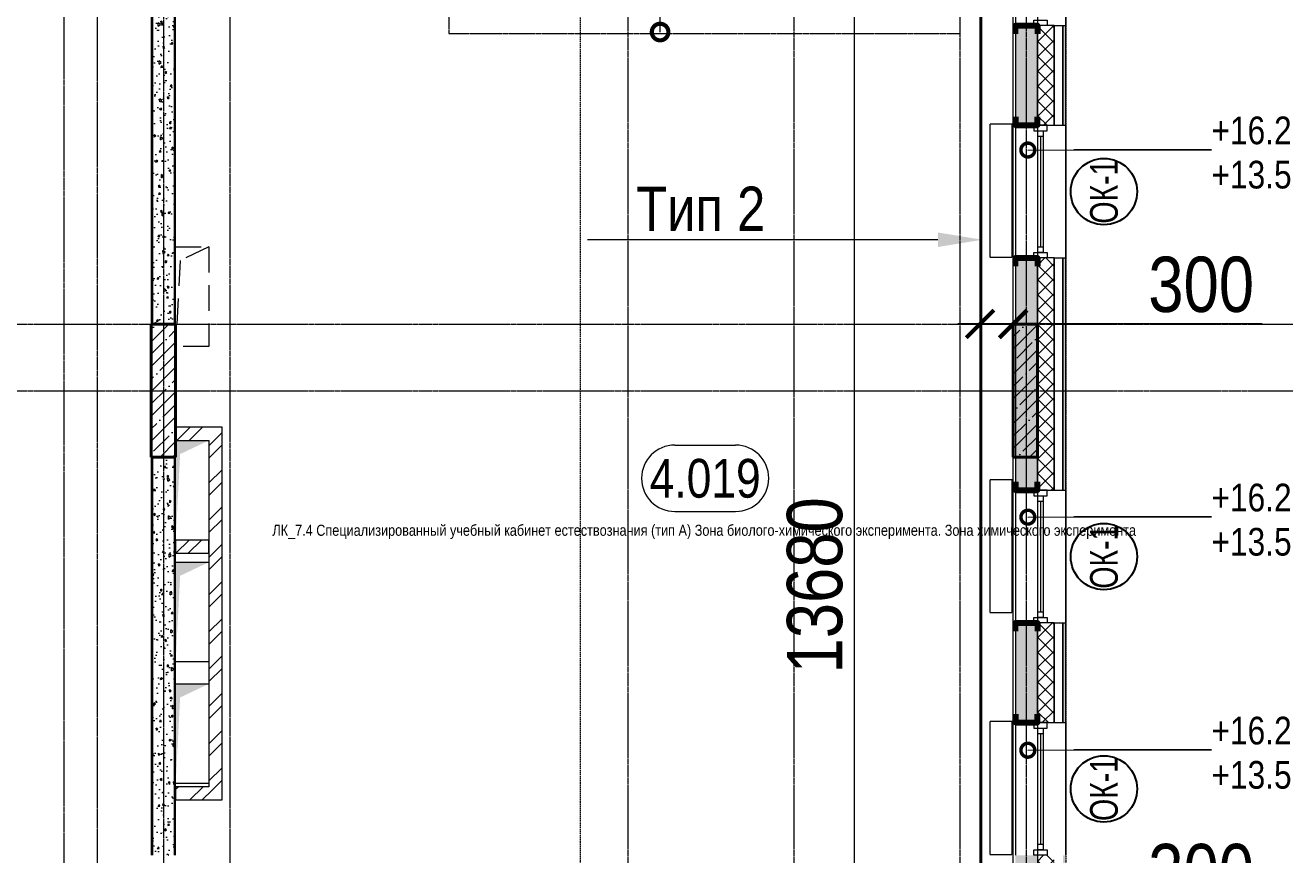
# Model space of a CAD drawing. Header units: millimetres. Extents: x -231292 to 573618, y -153144 to 564035.
# Drawn here: x 107079 to 118464, y 407006 to 414506 of the extents above; entities that cross this region are included whole.
import ezdxf
from ezdxf import colors
from ezdxf.entities.mleader import LeaderData, LeaderLine
from ezdxf.enums import TextEntityAlignment as Align
from ezdxf.math import Vec2, Vec3

# ---------------------------------------------------------------- set-up
doc = ezdxf.new("R2010")
doc.units = ezdxf.units.MM
for name, pattern in [('CENTER2', [28.575, 19.05, -3.175, 3.175, -3.175]), ('DASHED', [19.05, 12.7, -6.35]), ('HIDDEN', [9.525, 6.35, -3.175]), ('HIDDEN2', [4.7625, 3.175, -1.5875])]:
    doc.linetypes.add(name, pattern=pattern)
doc.layers.get('0').update_dxf_attribs({"color": 250})
doc.layers.get('Defpoints').update_dxf_attribs({"color": 250})
for name, color, linetype, lineweight in [('A-Wall_Материал_Газоблок_Контур', 250, 'Continuous', 0), ('АР_Area', 250, 'Continuous', 5), ('АР_Колонны', 250, 'Continuous', 35), ('АР_Окна', 250, 'Continuous', 5), ('АР_Окна марка', 250, 'Continuous', 9), ('АР_Отопительные приборы', 250, 'HIDDEN2', 0), ('АР_Размеры обшивки', 250, 'Continuous', 5), ('АР_Разрезы марка', 250, 'Continuous', 13), ('АР_Стены ЖБ', 250, 'Continuous', 35), ('АР_Стены кирпич', 250, 'Continuous', 20), ('АР_Стены ПЕНОблок', 250, 'Continuous', 20), ('АР_Тонкая', 250, 'Continuous', 5), ('АР_Утеплитель', 250, 'Continuous', 0), ('АР_Штриховка', 250, 'Continuous', 0), ('Зашивка радиаторов тип 2 (файерборд 2 слоя_керамогранит)', 250, 'Continuous', 0), ('КМ_Фахверки', 250, 'Continuous', 80), ('Марка окна', 250, 'Continuous', 0), ('ОВ_Классы', 250, 'Continuous', 0), ('ОВ_Шахты', 250, 'Continuous', 5), ('Размеры зашивки ГКЛ', 250, 'Continuous', 0), ('РД_Оси_100', 250, 'Continuous', 0), ('РД_полы_подиумы', 250, 'Continuous', 0)]:
    doc.layers.add(name, color=color, linetype=linetype, lineweight=lineweight)
doc.layers.add('АР_Делит', color=250, linetype='Continuous', lineweight=0, plot=False)
doc.styles.add('Arial_09', font='ARIALN.TTF', dxfattribs={"width": 0.9})
doc.styles.add('Isocpeur3', font='isocpeur.ttf')
doc.styles.add('style1', font='ARIALN.TTF')
doc.dimstyles.new('Dim200_ареал', dxfattribs={"dimscale": 100, "dimtxt": 5, "dimasz": 2.5, "dimexe": 2, "dimexo": 2, "dimgap": 1, "dimtad": 1, "dimzin": 12, "dimdsep": 46, "dimtxsty": 'style1', "dimblk": 'ARCHTICK', "dimcen": 3, "dimdle": 2, "dimclrd": 256, "dimclre": 256, "dimaunit": 1, "dimadec": 0, "dimazin": 3, "dimtfac": 1, "dimtmove": 1, "dimatfit": 3, "dimldrblk": 'OPEN30', "dimfxl": 5, "dimfxlon": 1, "dimtolj": 1, "dimtzin": 0, "dimlwd": 9, "dimlwe": 9, "dimarcsym": 0})
pattern_1 = [(45, (50428.77, 366201.75), (-112.2532, 112.2532), []), (45, (50541.02, 366201.75), (-112.2532, 112.2532), [198.4375, -39.6875, 0, -39.6875])]
pattern_2 = [(45, (50428.77, 366201.75), (-168.3798, 168.3798), []), (45, (50541.02, 366201.75), (-168.3798, 168.3798), [])]

# ---------------------------------------------------------------- blocks, each defined once
blk = doc.blocks.new('otv пунктир')
at = {"linetype": 'HIDDEN', "ltscale": 0.07}
blk.add_lwpolyline([(0, 0), (0, 1), (1, 1), (1, 0)], close=True, dxfattribs=at)
blk.add_lwpolyline([(0, 1), (0.135, 0.137), (1, 0)], dxfattribs=at)
blk = doc.blocks.new('otv')
at = {"linetype": 'Continuous'}
blk.add_lwpolyline([(0, -1), (0, 0), (1, 0), (1, -1)], close=True, dxfattribs=at)
blk.add_solid([(0, -1), (0, 0), (0.135, -0.137), (1, 0)], dxfattribs=at)
blk = doc.blocks.new('_DotSmall')
at = {"color": 0, "linetype": 'ByBlock', "const_width": 0.5}
blk.add_lwpolyline([(-0.0625, 0, 1), (0.0625, 0, 1)], format="xyb", close=True, dxfattribs=at)
blk = doc.blocks.new('Ф_пеноблок 200')
at = {"layer": 'КМ_Фахверки'}
blk.add_lwpolyline([(0, -75), (0, 0), (200, 0), (200, -75)], dxfattribs=at)
blk = doc.blocks.new('СОШ_2200_АР_ОСИ_М100_28.05.24')
at = {"layer": 'АР_Делит', "color": 5, "linetype": 'DASHED'}
blk.add_lwpolyline([(114955, 135155), (114955, -355), (93595.036, -355), (93595.036, 13855), (94145, 13855), (94145, 68320), (66055, 68320), (66055, 13857.73), (83455, 13857.73), (83455, -355), (45245, -355), (45245, 13145), (44695, 13145), (44695, 26755), (45245, 26755), (45245, 68320), (20455, 68320), (20455, 26755), (27955, 26755), (27955, 13145), (-355, 13145), (-355, 100855), (37145, 100855), (37145, 129155)], dxfattribs=at)
at = {"layer": 'РД_Оси_100', "linetype": 'CENTER2'}
for p, q in [((63600, -6155), (63600, 139938.679)), ((65100, -6155), (65100, 139938.679)), ((62100, -6155), (62100, 73302.739))]:
    blk.add_line(p, q, dxfattribs=at)
for points in [[(57300, 139938.679), (57300, -6155)], [(58500, 139938.679), (58500, -6155)], [(65700, -6155), (65700, 139938.679)], [(57000, 70839.76), (57000, -5755), (56700, -6155)], [(57900, 70753.904), (57900, -6155)], [(43327.994, 45600), (71363.995, 45600)], [(43327.994, 45000), (71363.995, 45000)]]:
    blk.add_lwpolyline(points, dxfattribs=at)
blk = doc.blocks.new('Bottom_R_1200')
at = {"layer": 'АР_Отопительные приборы'}
blk.add_lwpolyline([(-600, -100), (600, -100), (600, 100), (-600, 100)], close=True, dxfattribs=at)
blk = doc.blocks.new('_ArchTick')
at = {"color": 0, "linetype": 'ByBlock', "const_width": 0.15}
blk.add_lwpolyline([(-0.5, -0.5), (0.5, 0.5)], dxfattribs=at)
blk = doc.blocks.new('*D1026')
at = {"layer": 'Defpoints', "color": 0, "transparency": 16777216}
for p in [(114902, 416282), (114573, 402602), (114902, 402602)]:
    blk.add_point(p, dxfattribs=at)
at = {"layer": 'АР_Размеры обшивки', "lineweight": 9, "transparency": 16777216}
for p, q in [((114573, 416482), (114573, 402402)), ((114702, 416282), (114373, 416282)), ((114702, 402602), (114373, 402602))]:
    blk.add_line(p, q, dxfattribs=at)
at = {"layer": 'АР_Размеры обшивки', "lineweight": 9, "transparency": 16777216, "xscale": 250, "yscale": 250, "zscale": 250}
for p, rotation in [((114573, 416282), 90), ((114573, 402602), 270)]:
    blk.add_blockref('_ArchTick', p, dxfattribs=dict(at, rotation=rotation))
at = {"layer": 'АР_Размеры обшивки', "color": 0, "transparency": 16777216, "insert": (114217, 409442), "char_height": 500, "attachment_point": 5, "rotation": 90, "style": 'style1'}
blk.add_mtext('\\A1;13680', dxfattribs=at)
blk = doc.blocks.new('_Open30')
at = {"color": 0, "linetype": 'ByBlock', "lineweight": -2}
for p, q in [((-1, 0.268), (0, 0)), ((0, 0), (-1, -0.268)), ((0, 0), (-1, 0))]:
    blk.add_line(p, q, dxfattribs=at)
blk = doc.blocks.new('*D990')
at = {"layer": 'Defpoints', "color": 0, "transparency": 16777216}
for p in [(115709, 406496), (115709, 406251), (116009, 406251)]:
    blk.add_point(p, dxfattribs=at)
at = {"layer": 'АР_Размеры обшивки', "lineweight": 9, "transparency": 16777216}
for p, q in [((115709, 406451), (115709, 406696)), ((116009, 406451), (116009, 406696)), ((116209, 406496), (115509, 406496)), ((118260, 406496), (116009, 406496))]:
    blk.add_line(p, q, dxfattribs=at)
at = {"layer": 'АР_Размеры обшивки', "lineweight": 9, "transparency": 16777216, "xscale": 250, "yscale": 250, "zscale": 250, "rotation": 180}
blk.add_blockref('_ArchTick', (115709, 406496), dxfattribs=at)
at = {"layer": 'АР_Размеры обшивки', "lineweight": 9, "transparency": 16777216, "xscale": 250, "yscale": 250, "zscale": 250}
blk.add_blockref('_ArchTick', (116009, 406496), dxfattribs=at)
at = {"layer": 'АР_Размеры обшивки', "color": 0, "transparency": 16777216, "insert": (117708, 406851), "char_height": 500, "attachment_point": 5, "style": 'style1'}
blk.add_mtext('\\A1;300', dxfattribs=at)
blk = doc.blocks.new('*D991')
at = {"layer": 'Defpoints', "color": 0, "transparency": 16777216}
for p in [(115709, 411805), (115709, 411560), (116009, 411560)]:
    blk.add_point(p, dxfattribs=at)
at = {"layer": 'АР_Размеры обшивки', "lineweight": 9, "transparency": 16777216}
for p, q in [((115709, 411760), (115709, 412005)), ((116009, 411760), (116009, 412005)), ((116209, 411805), (115509, 411805)), ((118260, 411805), (116009, 411805))]:
    blk.add_line(p, q, dxfattribs=at)
at = {"layer": 'АР_Размеры обшивки', "lineweight": 9, "transparency": 16777216, "xscale": 250, "yscale": 250, "zscale": 250, "rotation": 180}
blk.add_blockref('_ArchTick', (115709, 411805), dxfattribs=at)
at = {"layer": 'АР_Размеры обшивки', "lineweight": 9, "transparency": 16777216, "xscale": 250, "yscale": 250, "zscale": 250}
blk.add_blockref('_ArchTick', (116009, 411805), dxfattribs=at)
at = {"layer": 'АР_Размеры обшивки', "color": 0, "transparency": 16777216, "insert": (117708, 412160), "char_height": 500, "attachment_point": 5, "style": 'style1'}
blk.add_mtext('\\A1;300', dxfattribs=at)
blk = doc.blocks.new('MOK-МаркаПом_овал_ареал')
for p, q in [((-2.75, 3), (2.75, 3)), ((-2.75, -3), (2.75, -3))]:
    blk.add_line(p, q)
for centre, radius, start, end in [((-2.75, 0), 3, 90, 270), ((2.75, 0), 3, 270, 90), ((-3.75, 0), 3.5, 0, 0.001)]:
    blk.add_arc(centre, radius, start, end)
at = {"color": 0, "style": 'style1'}
blk.add_attdef('АР-ПОМЕЩЕНИЕ:НОМЕР', text='', height=3.5, dxfattribs=at).set_placement((0, 0), align=Align.MIDDLE)
at = {"layer": 'Defpoints', "color": 2, "style": 'style1'}
blk.add_attdef('АР-ПОМЕЩЕНИЕ:НАИМЕНОВАНИЕ', text='', height=1, dxfattribs=at).set_placement((-0.09, -4.81), align=Align.MIDDLE)
blk = doc.blocks.new('МОК-Наименование')
at = {"layer": 'Defpoints'}
blk.add_circle((0, 0), 3, dxfattribs=at)
at = {"color": 0, "linetype": 'ByBlock', "lineweight": -2, "style": 'Isocpeur3', "width": 0.8, "flags": 4}
blk.add_attdef('АР-ОКНО:НАИМЕНОВАНИЕ', text='', height=2.5, dxfattribs=at).set_placement((0, 0), align=Align.MIDDLE)

msp = doc.modelspace()

# ---------------------------------------------------------------- hatches: boundary and pattern name
at = {"layer": 'АР_Штриховка', "linetype": 'Continuous', "lineweight": 0}
h = msp.add_hatch(dxfattribs=at)
h.set_pattern_fill('AR-CONC', color=256, angle=45, style=0)
h.set_pattern_definition([(95, (50428.77, 366201.75), (140.09465, 117.55338), [19.05, -209.55]), (40, (50428.77, 366201.75), (-160.01845, 110.17673), [15.24, -167.6406]), (145.45144, (50440.44, 366211.55), (-19.9238, 227.7301), [16.19, -178.09024]), (91.1842, (50392.85, 366237.67), (221.41024, 161.9534), [28.575, -314.325]), (141.63556, (50411.3, 366251.17), (-7.0866, 342.8268), [24.285, -267.1356]), (36.18415, (50392.85, 366237.67), (-7.0866, 342.8268), [22.86, -251.4597]), (66, (50419.79, 366246.65), (179.51998, 34.89515), [19.05, -209.55]), (11, (50419.79, 366246.65), (-86.53993, 173.9412), [15.24, -167.64]), (116.45145, (50434.75, 366249.56), (92.98005, 208.83634), [16.19, -178.08994]), (82.5, (50428.77, 366201.75), (-57.60547, 61.973414), [0, -165.608, 0, -170.18, 0, -168.275]), (52.5, (50428.77, 366201.75), (-23.58973, 118.087), [0, -97.028, 0, -161.798, 0, -64.135]), (12.5, (50388.716, 366161.7), (99.927863, 91.826196), [0, -63.5, 0, -198.12, 0, -262.89]), (2.5, (50370.76, 366143.74), (86.7639, 122.7224), [0, -82.55, 0, -131.572, 0, -186.69])])
h.paths.add_polyline_path([(108228.768, 411801.753), (108428.768, 411801.753), (108428.768, 415701.753), (108228.768, 415701.753)], flags=0)
at = {"layer": 'АР_Штриховка', "linetype": 'Continuous', "lineweight": 5}
h = msp.add_hatch(dxfattribs=at)
h.set_pattern_fill('ANSI35', color=256, scale=25, style=0)
h.set_pattern_definition(pattern_1)
h.paths.add_polyline_path([(108218.768, 410601.753), (108438.768, 410601.753), (108438.768, 411801.753), (108218.768, 411801.753)], flags=0)
h = msp.add_hatch(dxfattribs=at)
h.set_pattern_fill('ANSI35', color=256, scale=25, style=0)
h.set_pattern_definition(pattern_1)
h.paths.add_polyline_path([(116008.768, 410601.753), (116228.768, 410601.753), (116228.768, 411801.753), (116008.768, 411801.753)], flags=0)
at = {"layer": 'АР_Штриховка', "linetype": 'Continuous', "lineweight": 0}
h = msp.add_hatch(dxfattribs=at)
h.set_pattern_fill('ANSI32', color=256, scale=25, style=0)
h.set_pattern_definition(pattern_2)
h.paths.add_polyline_path([(108438.768, 410871.753), (108438.768, 410751.753), (108738.764, 410751.753), (108858.764, 410871.753)], flags=0)
h = msp.add_hatch(dxfattribs=at)
h.set_pattern_fill('ANSI32', color=256, scale=25, angle=-360, style=0)
h.set_pattern_definition([(45, (50428.77, 366201.75), (-168.3798, 168.3798), []), (45, (50541.02, 366201.75), (-168.3798, 168.3798), [])])
h.paths.add_polyline_path([(108858.764, 410871.753), (108738.764, 410751.753), (108738.768, 407621.753), (108858.768, 407501.753)], flags=0)
h = msp.add_hatch(dxfattribs=at)
h.set_pattern_fill('AR-CONC', color=256, angle=45, style=0)
h.set_pattern_definition([(95, (50428.77, 366201.75), (140.09465, 117.55338), [19.05, -209.55]), (40, (50428.77, 366201.75), (-160.01845, 110.17673), [15.24, -167.6406]), (145.45144, (50440.44, 366211.55), (-19.9238, 227.7301), [16.19, -178.09024]), (91.1842, (50392.85, 366237.67), (221.41024, 161.9534), [28.575, -314.325]), (141.63556, (50411.3, 366251.17), (-7.0866, 342.8268), [24.285, -267.1356]), (36.18415, (50392.85, 366237.67), (-7.0866, 342.8268), [22.86, -251.4597]), (66, (50419.79, 366246.65), (179.51998, 34.89515), [19.05, -209.55]), (11, (50419.79, 366246.65), (-86.53993, 173.9412), [15.24, -167.64]), (116.45145, (50434.75, 366249.56), (92.98005, 208.83634), [16.19, -178.08994]), (82.5, (50428.77, 366201.75), (-57.60547, 61.973414), [0, -165.608, 0, -170.18, 0, -168.275]), (52.5, (50428.77, 366201.75), (-23.58973, 118.087), [0, -97.028, 0, -161.798, 0, -64.135]), (12.5, (50388.716, 366161.7), (99.92786, 91.826196), [0, -63.5, 0, -198.12, 0, -262.89]), (2.5, (50370.76, 366143.74), (86.7639, 122.7224), [0, -82.55, 0, -131.572, 0, -186.69])])
h.paths.add_polyline_path([(108228.768, 407001.753), (108428.768, 407001.753), (108428.768, 410601.753), (108228.768, 410601.753)], flags=0)
h = msp.add_hatch(dxfattribs=at)
h.set_pattern_fill('ANSI32', color=256, scale=25, style=0)
h.set_pattern_definition(pattern_2)
h.paths.add_polyline_path([(108438.768, 409851.753), (108438.768, 409731.753), (108738.764, 409731.753), (108738.764, 409851.753)], flags=0)
h = msp.add_hatch(dxfattribs=at)
h.set_pattern_fill('ANSI32', color=256, scale=25, style=0)
h.set_pattern_definition([(45, (50428.77, 366201.75), (-168.3798, 168.3798), []), (45, (50541.02, 366201.75), (-168.3798, 168.3798), [])])
h.paths.add_polyline_path([(108858.768, 407501.753), (108738.768, 407621.753), (108438.768, 407621.753), (108438.768, 407501.753)], flags=0)

# ---------------------------------------------------------------- linework, layer by layer
at = {"layer": 'A-Wall_Материал_Газоблок_Контур', "linetype": 'Continuous', "lineweight": 0}
for p, q in [((116028.768, 415701.752), (116028.768, 414501.752)), ((116483.768, 414501.752), (116483.768, 415701.752))]:
    msp.add_line(p, q, dxfattribs=at)
at = {"layer": 'АР_Колонны', "linetype": 'HIDDEN2', "lineweight": 25}
for p, q in [((108218.768, 411801.753), (108438.768, 411801.753)), ((108218.768, 410601.753), (108218.768, 411801.753)), ((108438.768, 411801.753), (108438.768, 410601.753)), ((116008.768, 411801.753), (116228.768, 411801.753)), ((116008.768, 410601.753), (116008.768, 411801.753)), ((116228.768, 411801.753), (116228.768, 410601.753)), ((108438.768, 410601.753), (108218.768, 410601.753)), ((116228.768, 410601.753), (116008.768, 410601.753))]:
    msp.add_line(p, q, dxfattribs=at)
at = {"layer": 'АР_Колонны', "linetype": 'Continuous', "lineweight": 35}
for p, q in [((108438.768, 411801.753), (108218.768, 411801.753)), ((108218.768, 411801.753), (108218.768, 410601.753)), ((108438.768, 410601.753), (108438.768, 411801.753)), ((116228.768, 411801.753), (116008.768, 411801.753)), ((116008.768, 411801.753), (116008.768, 410601.753)), ((116228.768, 410601.753), (116228.768, 411801.753)), ((108218.768, 410601.753), (108438.768, 410601.753)), ((116008.768, 410601.753), (116228.768, 410601.753))]:
    msp.add_line(p, q, dxfattribs=at)
at = {"layer": 'АР_Окна', "linetype": 'Continuous', "lineweight": 5}
for p, q in [((116028.768, 415701.752), (116028.768, 414501.752)), ((116483.768, 415701.752), (116483.768, 414501.752)), ((116231.268, 412501.752), (116281.268, 412501.752)), ((116231.268, 409201.752), (116281.268, 409201.752)), ((116231.268, 407101.753), (116281.268, 407101.753))]:
    msp.add_line(p, q, dxfattribs=at)
for points in [[(116316.268, 414551.752), (116316.268, 414501.752), (116196.268, 414501.752), (116196.268, 414551.752)], [(116316.268, 412451.752), (116316.268, 412401.752), (116196.268, 412401.752), (116196.268, 412451.752)], [(116316.268, 409151.752), (116316.268, 409101.752), (116196.268, 409101.752), (116196.268, 409151.752)], [(116316.268, 407051.753), (116316.268, 407001.753), (116196.268, 407001.753), (116196.268, 407051.753)]]:
    msp.add_lwpolyline(points, close=True, dxfattribs=at)
at = {"layer": 'АР_Разрезы марка', "linetype": 'DASHED', "lineweight": 0}
msp.add_lwpolyline([(112099.088, 365567.169), (112099.088, 432660.251), (113493.88, 432660.251), (113493.88, 469802.739), (106086.235, 469802.739), (106086.235, 500019.555)], dxfattribs=at)
at = {"layer": 'АР_Стены ЖБ', "linetype": 'Continuous', "lineweight": 40}
for p, q in [((108438.768, 411801.753), (108218.768, 411801.753)), ((108218.768, 411801.753), (108218.768, 410601.753)), ((108438.768, 410601.753), (108438.768, 411801.753)), ((116228.768, 411801.753), (116008.768, 411801.753)), ((116008.768, 411801.753), (116008.768, 410601.753)), ((116228.768, 410601.753), (116228.768, 411801.753)), ((108218.768, 410601.753), (108438.768, 410601.753)), ((116008.768, 410601.753), (116228.768, 410601.753))]:
    msp.add_line(p, q, dxfattribs=at)
at = {"layer": 'АР_Стены кирпич', "linetype": 'Continuous', "lineweight": 20}
for p, q in [((108438.768, 410871.753), (108438.768, 410751.753)), ((108858.764, 410871.753), (108438.768, 410871.753)), ((108858.768, 407501.753), (108858.764, 410871.753)), ((108438.768, 410751.753), (108738.764, 410751.753)), ((108738.764, 410751.753), (108738.768, 407621.753)), ((108438.768, 409851.753), (108438.768, 409731.753)), ((108738.764, 409851.753), (108438.768, 409851.753)), ((108738.764, 409731.753), (108738.764, 409851.753)), ((108438.768, 409731.753), (108738.764, 409731.753)), ((108738.768, 407621.753), (108438.768, 407621.753)), ((108438.768, 407621.753), (108438.768, 407501.753)), ((108438.768, 407501.753), (108858.768, 407501.753))]:
    msp.add_line(p, q, dxfattribs=at)
at = {"layer": 'АР_Стены ПЕНОблок', "linetype": 'Continuous', "lineweight": 20}
for p, q in [((108228.768, 415701.753), (108228.768, 411801.753)), ((108428.768, 411801.753), (108428.768, 415701.753)), ((116228.768, 414501.752), (116028.768, 414501.752)), ((116228.768, 412401.752), (116028.768, 412401.752)), ((108228.768, 411801.753), (108428.768, 411801.753)), ((108428.768, 410601.753), (108228.768, 410601.753)), ((108228.768, 410601.753), (108228.768, 407001.753)), ((108428.768, 407001.753), (108428.768, 410601.753)), ((116228.768, 409101.752), (116028.768, 409101.752))]:
    msp.add_line(p, q, dxfattribs=at)
at = {"layer": 'АР_Тонкая', "linetype": 'Continuous', "lineweight": 0}
for p, q in [((108218.768, 415701.753), (108218.768, 411801.753)), ((108228.768, 411801.753), (108228.768, 415701.753)), ((108428.768, 415701.753), (108428.768, 411801.753)), ((108438.768, 411801.753), (108438.768, 415701.753)), ((108218.768, 411801.753), (108228.768, 411801.753)), ((108428.768, 411801.753), (108438.768, 411801.753)), ((108228.768, 410601.753), (108218.768, 410601.753)), ((108218.768, 410601.753), (108218.768, 407001.753)), ((108228.768, 407001.753), (108228.768, 410601.753)), ((108438.768, 410601.753), (108428.768, 410601.753)), ((108428.768, 410601.753), (108428.768, 407001.753)), ((108438.768, 407001.753), (108438.768, 410601.753))]:
    msp.add_line(p, q, dxfattribs=at)
at = {"layer": 'АР_Тонкая', "linetype": 'Continuous', "lineweight": 5}
for p, q in [((116378.768, 414501.752), (116483.768, 414501.752)), ((116378.768, 412401.752), (116483.768, 412401.752)), ((116378.768, 409101.752), (116483.768, 409101.752))]:
    msp.add_line(p, q, dxfattribs=at)
at = {"layer": 'АР_Утеплитель', "linetype": 'Continuous', "lineweight": 0}
for p, q in [((116378.768, 414501.752), (116228.768, 414501.752)), ((116378.768, 412401.752), (116228.768, 412401.752)), ((116378.768, 409101.752), (116228.768, 409101.752))]:
    msp.add_line(p, q, dxfattribs=at)
at = {"layer": 'Зашивка радиаторов тип 2 (файерборд 2 слоя_керамогранит)', "linetype": 'Continuous', "lineweight": 0}
for p, q in [((115708.768, 416281.753), (115708.767, 402601.753)), ((115721.268, 416281.753), (115721.267, 402601.753)), ((115721.267, 402601.753), (115721.268, 416281.753))]:
    msp.add_line(p, q, dxfattribs=at)
at = {"layer": 'РД_полы_подиумы', "linetype": 'DASHED', "ltscale": 0.5, "elevation": -200000}
msp.add_lwpolyline([(110908.768, 414431.753), (115528.768, 414431.753), (115528.768, 416281.753), (110908.768, 416281.753)], close=True, dxfattribs=at)

# ---------------------------------------------------------------- block references
at = {"layer": 'АР_Отопительные приборы', "rotation": 90}
for p in [(115898.768, 413010.372), (115898.768, 409796.871), (115898.768, 407610.372)]:
    msp.add_blockref('Bottom_R_1200', p, dxfattribs=at)
at = {"layer": 'КМ_Фахверки'}
for p in [(116028.768, 414501.752), (116028.768, 412401.752), (116028.768, 412401.752), (116028.768, 409101.752), (116028.768, 409101.752)]:
    msp.add_blockref('Ф_пеноблок 200', p, dxfattribs=at)
at = {"layer": 'ОВ_Классы', "xscale": 900, "yscale": 300, "rotation": 270}
msp.add_blockref('otv пунктир', (108438.768, 412501.753), dxfattribs=at)
at = {"layer": 'ОВ_Шахты', "xscale": 300, "yscale": 900, "zscale": 300}
for p in [(108438.764, 410751.753), (108438.768, 409651.753), (108438.768, 408551.753)]:
    msp.add_blockref('otv', p, dxfattribs=at)

# ---------------------------------------------------------------- dimensions: what is measured, and where the dimension line sits
at = {"layer": 'АР_Размеры обшивки'}
dim = msp.add_linear_dim(base=(114572.766, 402601.752), p1=(114901.768, 416281.752), p2=(114901.766, 402601.752), angle=90, dimstyle='Dim200_ареал', override={"dimdec": 0}, dxfattribs=at)
dim.commit()
dim.dimension.update_dxf_attribs({"geometry": '*D1026', "text_midpoint": (114217.48, 409441.752)})
for base, p1, p2, picture, middle in [((115708.766, 411805.179), (116008.766, 411560.179), (115708.766, 411560.179), '*D991', (117707.768, 412113.179)), ((115708.766, 406495.752), (116008.766, 406250.752), (115708.766, 406250.752), '*D990', (117707.768, 406803.752))]:
    dim = msp.add_linear_dim(base=base, p1=p1, p2=p2, dimstyle='Dim200_ареал', override={"dimdec": 0}, dxfattribs=at)
    dim.commit()
    dim.dimension.update_dxf_attribs({"geometry": picture, "text_midpoint": middle, "dimtype": 160})

# ---------------------------------------------------------------- leaders
at = {"layer": 'Марка окна', "lineweight": 0, "ltscale": 20}
ml = msp.add_multileader_mtext('Standard', dxfattribs=at)
ml.set_content('+16.200\\P+13.500', color=256, style='style1')
ml.set_leader_properties(color=256, linetype='ByLayer', lineweight=-1)
ml.set_arrow_properties(name='DOTSMALL')
ml.build(insert=Vec2(0, 0))
ml.multileader.update_dxf_attribs({"text_left_attachment_type": 6, "text_right_attachment_type": 6, "dogleg_length": 200, "arrow_head_size": 250})
ctx = ml.context
ctx.base_point, ctx.char_height, ctx.arrow_head_size, ctx.landing_gap_size, ctx.plane_origin = Vec3(117801.023, 413380.152), 250, 250, 0, Vec3(118195.999, 412695.625)
ctx.left_attachment, ctx.right_attachment = 6, 6
notes = []
notes.append((ctx, [(1, (1, 1, 0), (116739.418, 413380.152), (1, 0), 1061.605, [(0, [(116141.303, 413377.482)], 0, [])])]))
ctx.mtext.insert, ctx.mtext.line_spacing_factor, ctx.mtext.flow_direction = Vec3(117801.023, 413680.152), 0.96, 5
ctx.mtext.has_bg_fill, ctx.mtext.bg_color, ctx.mtext.bg_scale_factor, ctx.mtext.bg_transparency, ctx.mtext.use_window_bg_color = 1, -1027028792, 1.5, 0, 1
ml = msp.add_multileader_mtext('Standard', dxfattribs=at)
ml.set_content('+16.200\\P+13.500', color=256, style='style1')
ml.set_leader_properties(color=256, linetype='ByLayer', lineweight=-1)
ml.set_arrow_properties(name='DOTSMALL')
ml.build(insert=Vec2(0, 0))
ml.multileader.update_dxf_attribs({"text_left_attachment_type": 6, "text_right_attachment_type": 6, "dogleg_length": 200, "arrow_head_size": 250})
ctx = ml.context
ctx.base_point, ctx.char_height, ctx.arrow_head_size, ctx.landing_gap_size, ctx.plane_origin = Vec3(117801.023, 410061.165), 250, 250, 0, Vec3(118195.999, 409376.638)
ctx.left_attachment, ctx.right_attachment = 6, 6
notes.append((ctx, [(1, (1, 1, 0), (116739.418, 410061.165), (1, 0), 1061.605, [(0, [(116141.303, 410058.495)], 0, [])])]))
ctx.mtext.insert, ctx.mtext.line_spacing_factor, ctx.mtext.flow_direction = Vec3(117801.023, 410361.165), 0.96, 5
ctx.mtext.has_bg_fill, ctx.mtext.bg_color, ctx.mtext.bg_scale_factor, ctx.mtext.bg_transparency, ctx.mtext.use_window_bg_color = 1, -1027028792, 1.5, 0, 1
ml = msp.add_multileader_mtext('Standard', dxfattribs=at)
ml.set_content('+16.200\\P+13.500', color=256, style='style1')
ml.set_leader_properties(color=256, linetype='ByLayer', lineweight=-1)
ml.set_arrow_properties(name='DOTSMALL')
ml.build(insert=Vec2(0, 0))
ml.multileader.update_dxf_attribs({"text_left_attachment_type": 6, "text_right_attachment_type": 6, "dogleg_length": 200, "arrow_head_size": 250})
ctx = ml.context
ctx.base_point, ctx.char_height, ctx.arrow_head_size, ctx.landing_gap_size, ctx.plane_origin = Vec3(117801.023, 407954.17), 250, 250, 0, Vec3(118195.999, 407269.643)
ctx.left_attachment, ctx.right_attachment = 6, 6
notes.append((ctx, [(1, (1, 1, 0), (116739.418, 407954.17), (1, 0), 1061.605, [(0, [(116141.303, 407951.499)], 0, [])])]))
ctx.mtext.insert, ctx.mtext.line_spacing_factor, ctx.mtext.flow_direction = Vec3(117801.023, 408254.17), 0.96, 5
ctx.mtext.has_bg_fill, ctx.mtext.bg_color, ctx.mtext.bg_scale_factor, ctx.mtext.bg_transparency, ctx.mtext.use_window_bg_color = 1, -1027028792, 1.5, 0, 1
at = {"layer": 'Размеры зашивки ГКЛ'}
ml = msp.add_multileader_mtext('Standard', dxfattribs=at)
ml.set_content('\\pxsm1;Тип 2 ', color=(0, 0, 138), style='style1')
ml.set_leader_properties(color=256, linetype='ByLayer', lineweight=9)
ml.build(insert=Vec2(0, 0))
ml.multileader.update_dxf_attribs({"has_dogleg": 0, "text_left_attachment_type": 6, "text_right_attachment_type": 6, "text_bottom_attachment_type": 10, "dogleg_length": 25, "arrow_head_size": 400})
ctx = ml.context
ctx.base_point, ctx.char_height, ctx.arrow_head_size, ctx.landing_gap_size, ctx.plane_origin = Vec3(112551.47, 412566.373), 400, 400, 50, Vec3(106299.184, 419536.938)
ctx.left_attachment, ctx.right_attachment, ctx.top_attachment = 6, 6, 10
notes.append((ctx, [(1, (1, 1, 0), (113807.439, 412566.373), (-1, 0), 25, [(1, [(115728.059, 412566.373)], 0, [])])]))
ctx.mtext.insert, ctx.mtext.width, ctx.mtext.defined_height, ctx.mtext.line_spacing_factor, ctx.mtext.flow_direction = Vec3(112601.47, 413046.373), 1668.44707, 600, 0.3, 5
at = {"layer": 'РД_полы_подиумы'}
ml = msp.add_multileader_mtext('Standard', dxfattribs=at)
ml.set_content('\\pxsm1;Подиум, h=150_\\Pсм.раздел АИ', color=256, style='style1')
ml.set_leader_properties(color=256, linetype='ByLayer', lineweight=9)
ml.set_arrow_properties(name='DOTSMALL')
ml.build(insert=Vec2(0, 0))
ml.multileader.update_dxf_attribs({"text_left_attachment_type": 6, "text_right_attachment_type": 6, "text_bottom_attachment_type": 10, "dogleg_length": 25, "arrow_head_size": 300})
ctx = ml.context
ctx.base_point, ctx.char_height, ctx.arrow_head_size, ctx.landing_gap_size, ctx.plane_origin = Vec3(112976.602, 415063.843), 180, 300, 50, Vec3(104364.738, 418092.614)
ctx.left_attachment, ctx.right_attachment, ctx.top_attachment = 6, 6, 10
notes.append((ctx, [(0, (1, 1, 0), (112818.591, 415063.843), (1, 0), 158.01, [(1, [(112817.555, 414443.958)], 0, [])])]))
ctx.mtext.insert, ctx.mtext.width, ctx.mtext.defined_height, ctx.mtext.line_spacing_factor, ctx.mtext.flow_direction = Vec3(113026.602, 415293.816), 2644.91111, 2067.07, 0.3, 5
for ctx, leaders in notes:
    for number, flags, end, landing, length, lines in leaders:
        leader = LeaderData()
        leader.index, (leader.has_last_leader_line, leader.has_dogleg_vector, leader.attachment_direction) = number, flags
        leader.last_leader_point, leader.dogleg_vector, leader.dogleg_length = Vec3(end), Vec3(landing), length
        for number, points, colour, breaks in lines:
            line = LeaderLine()
            line.index, line.vertices, line.color, line.breaks = number, Vec3.list(points), colors.encode_raw_color(colour), breaks
            leader.lines.append(line)
        ctx.leaders.append(leader)

# ---------------------------------------------------------------- next in the draw order: hatches: boundary and pattern name
at = {"layer": 'АР_Штриховка', "linetype": 'Continuous', "lineweight": 0}
h = msp.add_hatch(dxfattribs=at)
h.set_pattern_fill('AR-CONC', color=256, angle=-360, style=0)
h.set_pattern_definition([(50, (50428.77, 366201.75), (182.18467, -15.93909), [19.05, -209.55]), (355, (50428.77, 366201.75), (-35.24342, 191.05685), [15.24, -167.6406]), (100.45144, (50443.95, 366200.42), (146.94125, 175.11775), [16.19, -178.09024]), (46.1842, (50428.77, 366252.55), (271.07904, -42.04233), [28.575, -314.325]), (96.63556, (50451.36, 366249.05), (237.4041, 247.4261), [24.285, -267.1356]), (351.18415, (50428.77, 366252.55), (237.4041, 247.4261), [22.86, -251.4597]), (21, (50454.17, 366239.85), (151.6144, -102.2652), [19.05, -209.55]), (326, (50454.17, 366239.85), (61.80203, 184.18797), [15.24, -167.64]), (71.45144, (50466.8, 366231.33), (213.41642, 81.92277), [16.19, -178.08994]), (37.5, (50428.77, 366201.75), (3.088603, 84.55504), [0, -165.608, 0, -170.18, 0, -168.275]), (7.5, (50428.77, 366201.75), (66.81966, 100.180575), [0, -97.028, 0, -161.798, 0, -64.135]), (327.5, (50372.126, 366201.75), (135.590595, -5.728744), [0, -63.5, 0, -198.12, 0, -262.89]), (317.5, (50346.73, 366201.75), (148.12918, 25.42649), [0, -82.55, 0, -131.572, 0, -186.69])])
h.paths.add_polyline_path([(116228.768, 434776.752), (116028.768, 434776.752), (116028.768, 433701.752), (116228.768, 433701.752)], flags=0)
h.paths.add_polyline_path([(116228.768, 432201.752), (116028.768, 432201.752), (116028.768, 431301.752), (116228.768, 431301.752)], flags=0)
h.paths.add_polyline_path([(116228.768, 428001.752), (116028.768, 428001.752), (116028.768, 427101.752), (116228.768, 427101.752)], flags=0)
h.paths.add_polyline_path([(116228.768, 425901.752), (116028.768, 425901.752), (116028.768, 425001.752), (116228.768, 425001.752)], flags=0)
h.paths.add_polyline_path([(116228.768, 421701.752), (116028.768, 421701.752), (116028.768, 419901.752), (116228.768, 419901.752)], flags=0)
h.paths.add_polyline_path([(116228.768, 416601.752), (116028.768, 416601.752), (116028.768, 415701.752), (116228.768, 415701.752)], flags=0)
h.paths.add_polyline_path([(116228.768, 414501.752), (116028.768, 414501.752), (116028.768, 413601.752), (116228.768, 413601.752)], flags=0)
h.paths.add_polyline_path([(116228.768, 412401.752), (116028.768, 412401.752), (116028.768, 410301.752), (116228.768, 410301.752)], flags=0)
h.paths.add_polyline_path([(116228.768, 409101.752), (116028.768, 409101.752), (116028.768, 408201.753), (116228.768, 408201.753)], flags=0)
h.paths.add_polyline_path([(116228.768, 407001.753), (116028.768, 407001.753), (116028.768, 406101.753), (116228.768, 406101.753)], flags=0)
h.paths.add_polyline_path([(116228.768, 402801.753), (116028.768, 402801.753), (116028.768, 401001.753), (116228.768, 401001.753)], flags=0)
h.paths.add_polyline_path([(116228.768, 399801.753), (116028.768, 399801.753), (116028.768, 398901.753), (116228.768, 398901.753)], flags=0)
h.paths.add_polyline_path([(116228.768, 397701.753), (116028.768, 397701.753), (116028.768, 396801.753), (116228.768, 396801.753)], flags=0)
h.paths.add_polyline_path([(116228.768, 393501.753), (116028.768, 393501.753), (116028.768, 391801.753), (116228.768, 391801.753)], flags=0)
h.paths.add_polyline_path([(116228.768, 389101.753), (116028.768, 389101.753), (116028.768, 387601.753), (116228.768, 387601.753)], flags=0)
h.paths.add_polyline_path([(116228.768, 386401.753), (116028.768, 386401.753), (116028.768, 385501.753), (116228.768, 385501.753)], flags=0)
h = msp.add_hatch(dxfattribs=at)
h.set_pattern_fill('ANSI37', color=256, scale=30, angle=-360, style=0)
h.set_pattern_definition([(45, (50428.77, 366201.75), (-67.35192, 67.35192), []), (135, (50428.77, 366201.75), (-67.35192, -67.35192), [])])
h.paths.add_polyline_path([(116378.768, 434626.752), (116228.768, 434776.752), (116228.768, 433701.752), (116378.768, 433701.752)], flags=0)
h.paths.add_polyline_path([(116378.768, 432201.752), (116228.768, 432201.752), (116228.768, 431301.752), (116378.768, 431301.752)], flags=0)
h.paths.add_polyline_path([(116378.768, 428001.752), (116228.768, 428001.752), (116228.768, 427101.752), (116378.768, 427101.752)], flags=0)
h.paths.add_polyline_path([(116378.768, 425901.752), (116228.768, 425901.752), (116228.768, 425001.752), (116378.768, 425001.752)], flags=0)
h.paths.add_polyline_path([(116378.768, 421701.752), (116228.768, 421701.752), (116228.768, 419901.752), (116378.768, 419901.752)], flags=0)
h.paths.add_polyline_path([(116378.768, 416601.752), (116228.768, 416601.752), (116228.768, 415701.752), (116378.768, 415701.752)], flags=0)
h.paths.add_polyline_path([(116378.768, 414501.752), (116228.768, 414501.752), (116228.768, 413601.752), (116378.768, 413601.752)], flags=0)
h.paths.add_polyline_path([(116378.768, 412401.752), (116228.768, 412401.752), (116228.768, 410301.752), (116378.768, 410301.752)], flags=0)
h.paths.add_polyline_path([(116378.768, 409101.752), (116228.768, 409101.752), (116228.768, 408201.753), (116378.768, 408201.753)], flags=0)
h.paths.add_polyline_path([(116378.768, 407001.753), (116228.768, 407001.753), (116228.768, 406101.753), (116378.768, 406101.753)], flags=0)
h.paths.add_polyline_path([(116378.768, 402801.753), (116228.768, 402801.753), (116228.768, 401001.753), (116378.768, 401001.753)], flags=0)
h.paths.add_polyline_path([(116378.768, 399801.753), (116228.768, 399801.753), (116228.768, 398901.753), (116378.768, 398901.753)], flags=0)
h.paths.add_polyline_path([(116378.768, 397701.753), (116228.768, 397701.753), (116228.768, 396801.753), (116378.768, 396801.753)], flags=0)
h.paths.add_polyline_path([(116378.768, 393501.753), (116228.768, 393501.753), (116228.768, 391801.753), (116378.768, 391801.753)], flags=0)
h.paths.add_polyline_path([(116378.768, 389101.753), (116228.768, 389101.753), (116228.768, 387601.753), (116378.768, 387601.753)], flags=0)
h.paths.add_polyline_path([(116378.768, 386401.753), (116228.768, 386401.753), (116228.768, 385501.753), (116378.768, 385501.753)], flags=0)
h = msp.add_hatch(dxfattribs=at)
h.set_pattern_fill('_U', color=256, angle=-360, style=0, pattern_type=0)
h.set_pattern_definition([(360, (50428.7677, 366201.7525), (-2e-16, 1), [])])
h.paths.add_polyline_path([(116483.768, 434521.752), (116458.768, 434546.752), (116458.768, 433701.752), (116483.768, 433701.752)], flags=0)
h.paths.add_polyline_path([(116483.768, 432201.752), (116458.768, 432201.752), (116458.768, 431301.752), (116483.768, 431301.752)], flags=0)
h.paths.add_polyline_path([(116483.768, 428001.752), (116458.768, 428001.752), (116458.768, 427101.752), (116483.768, 427101.752)], flags=0)
h.paths.add_polyline_path([(116483.768, 425901.752), (116458.768, 425901.752), (116458.768, 425001.752), (116483.768, 425001.752)], flags=0)
h.paths.add_polyline_path([(116483.768, 421701.752), (116458.768, 421701.752), (116458.768, 419901.752), (116483.768, 419901.752)], flags=0)
h.paths.add_polyline_path([(116483.768, 416601.752), (116458.768, 416601.752), (116458.768, 415701.752), (116483.768, 415701.752)], flags=0)
h.paths.add_polyline_path([(116483.768, 414501.752), (116458.768, 414501.752), (116458.768, 413601.752), (116483.768, 413601.752)], flags=0)
h.paths.add_polyline_path([(116483.768, 412401.752), (116458.768, 412401.752), (116458.768, 410301.752), (116483.768, 410301.752)], flags=0)
h.paths.add_polyline_path([(116483.768, 409101.752), (116458.768, 409101.752), (116458.768, 408201.753), (116483.768, 408201.753)], flags=0)
h.paths.add_polyline_path([(116483.768, 407001.753), (116458.768, 407001.753), (116458.768, 406101.753), (116483.768, 406101.753)], flags=0)
h.paths.add_polyline_path([(116483.768, 402801.753), (116458.768, 402801.753), (116458.768, 401001.753), (116483.768, 401001.753)], flags=0)
h.paths.add_polyline_path([(116483.768, 399801.753), (116458.768, 399801.753), (116458.768, 398901.753), (116483.768, 398901.753)], flags=0)
h.paths.add_polyline_path([(116483.768, 397701.753), (116458.768, 397701.753), (116458.768, 396801.753), (116483.768, 396801.753)], flags=0)
h.paths.add_polyline_path([(116483.768, 393501.753), (116458.768, 393501.753), (116458.768, 391801.753), (116483.768, 391801.753)], flags=0)
h.paths.add_polyline_path([(116483.768, 389101.753), (116458.768, 389101.753), (116458.768, 387601.753), (116483.768, 387601.753)], flags=0)
h.paths.add_polyline_path([(116483.768, 386401.753), (116458.768, 386401.753), (116458.768, 385501.753), (116483.768, 385501.753)], flags=0)

# ---------------------------------------------------------------- next in the draw order: linework, layer by layer
at = {"layer": 'A-Wall_Материал_Газоблок_Контур', "linetype": 'Continuous', "lineweight": 0}
for p, q in [((116028.768, 413601.752), (116028.768, 412401.752)), ((116483.768, 412401.752), (116483.768, 413601.752)), ((116028.768, 410301.752), (116028.768, 409101.752)), ((116483.768, 409101.752), (116483.768, 410301.752)), ((116028.768, 408201.753), (116028.768, 407001.753)), ((116483.768, 407001.753), (116483.768, 408201.753))]:
    msp.add_line(p, q, dxfattribs=at)
at = {"layer": 'АР_Окна', "linetype": 'Continuous', "lineweight": 5}
for p, q in [((116028.768, 413601.752), (116028.768, 412401.752)), ((116483.768, 413601.752), (116483.768, 412401.752)), ((116231.268, 413501.752), (116281.268, 413501.752)), ((116256.268, 413501.752), (116256.268, 412501.752)), ((116028.768, 410301.752), (116028.768, 409101.752)), ((116483.768, 410301.752), (116483.768, 409101.752)), ((116231.268, 410201.752), (116281.268, 410201.752)), ((116256.268, 410201.752), (116256.268, 409201.752)), ((116028.768, 408201.753), (116028.768, 407001.753)), ((116483.768, 408201.753), (116483.768, 407001.753)), ((116231.268, 408101.753), (116281.268, 408101.753)), ((116256.268, 408101.753), (116256.268, 407101.753))]:
    msp.add_line(p, q, dxfattribs=at)
for points in [[(116316.268, 413551.752), (116316.268, 413601.752), (116196.268, 413601.752), (116196.268, 413551.752)], [(116231.268, 413551.752), (116281.268, 413551.752), (116281.268, 412451.752), (116231.268, 412451.752)], [(116316.268, 410251.752), (116316.268, 410301.752), (116196.268, 410301.752), (116196.268, 410251.752)], [(116231.268, 410251.752), (116281.268, 410251.752), (116281.268, 409151.752), (116231.268, 409151.752)], [(116316.268, 408151.753), (116316.268, 408201.753), (116196.268, 408201.753), (116196.268, 408151.753)], [(116231.268, 408151.753), (116281.268, 408151.753), (116281.268, 407051.753), (116231.268, 407051.753)]]:
    msp.add_lwpolyline(points, close=True, dxfattribs=at)
at = {"layer": 'АР_Стены ПЕНОблок', "linetype": 'Continuous', "lineweight": 20}
for p, q in [((116028.768, 414501.752), (116028.768, 413601.752)), ((116228.768, 413601.752), (116228.768, 414501.752)), ((116028.768, 413601.752), (116228.768, 413601.752)), ((116028.768, 412401.752), (116028.768, 410301.752)), ((116228.768, 410301.752), (116228.768, 412401.752)), ((116028.768, 410301.752), (116228.768, 410301.752)), ((116028.768, 409101.752), (116028.768, 408201.753)), ((116228.768, 408201.753), (116228.768, 409101.752)), ((116028.768, 408201.753), (116228.768, 408201.753))]:
    msp.add_line(p, q, dxfattribs=at)
at = {"layer": 'АР_Тонкая', "linetype": 'Continuous', "lineweight": 5}
for p, q in [((116378.768, 414501.752), (116378.768, 413601.752)), ((116458.768, 413601.752), (116458.768, 414501.752)), ((116458.768, 414501.752), (116458.768, 413601.752)), ((116483.768, 413601.752), (116483.768, 414501.752)), ((116378.768, 413601.752), (116483.768, 413601.752)), ((116378.768, 412401.752), (116378.768, 410301.752)), ((116458.768, 410301.752), (116458.768, 412401.752)), ((116458.768, 412401.752), (116458.768, 410301.752)), ((116483.768, 410301.752), (116483.768, 412401.752)), ((116378.768, 410301.752), (116483.768, 410301.752)), ((116378.768, 409101.752), (116378.768, 408201.753)), ((116458.768, 408201.753), (116458.768, 409101.752)), ((116458.768, 409101.752), (116458.768, 408201.753)), ((116483.768, 408201.753), (116483.768, 409101.752)), ((116378.768, 408201.753), (116483.768, 408201.753))]:
    msp.add_line(p, q, dxfattribs=at)
at = {"layer": 'АР_Утеплитель', "linetype": 'Continuous', "lineweight": 0}
for p, q in [((116228.768, 414501.752), (116228.768, 413601.752)), ((116378.768, 413601.752), (116378.768, 414501.752)), ((116228.768, 413601.752), (116378.768, 413601.752)), ((116228.768, 412401.752), (116228.768, 410301.752)), ((116378.768, 410301.752), (116378.768, 412401.752)), ((116228.768, 410301.752), (116378.768, 410301.752)), ((116228.768, 409101.752), (116228.768, 408201.753)), ((116378.768, 408201.753), (116378.768, 409101.752)), ((116228.768, 408201.753), (116378.768, 408201.753))]:
    msp.add_line(p, q, dxfattribs=at)
at = {"layer": 'Зашивка радиаторов тип 2 (файерборд 2 слоя_керамогранит)', "linetype": 'Continuous', "lineweight": 0}
msp.add_line((116008.767, 402601.753), (116008.768, 416281.753), dxfattribs=at)
at = {"layer": 'КМ_Фахверки', "lineweight": 5}
msp.add_lwpolyline([(144828.768, 434776.753), (116228.768, 434776.752), (116228.768, 379801.753), (144828.768, 379801.753), (144828.768, 434776.753)], dxfattribs=at)

# ---------------------------------------------------------------- next in the draw order: block references
at = {"layer": 'АР_Area', "linetype": 'Continuous', "lineweight": 5, "xscale": 100, "yscale": 100, "zscale": 100}
msp.add_blockref('MOK-МаркаПом_овал_ареал', (113225.058, 410410.016), dxfattribs=at).add_auto_attribs({'АР-ПОМЕЩЕНИЕ:НОМЕР': '4.019', 'АР-ПОМЕЩЕНИЕ:НАИМЕНОВАНИЕ': 'ЛК_7.4 Специализированный учебный кабинет естествознания (тип А) Зона биолого-химического эксперимента. Зона химического эксперимента'})
at = {"layer": 'АР_Окна марка', "linetype": 'Continuous', "lineweight": 9}
ref = msp.add_blockref('МОК-Наименование', (116828.768, 413001.752), dxfattribs=dict(at, xscale=100, yscale=100, zscale=100, rotation=90))
ref.add_attrib('АР-ОКНО:НАИМЕНОВАНИЕ', 'ОК-1', dxfattribs={"layer": '0', "color": 0, "linetype": 'ByBlock', "lineweight": -2, "height": 250, "rotation": 90, "style": 'Arial_09', "width": 0.9}).set_placement((116828.768, 413001.752), align=Align.MIDDLE)
ref = msp.add_blockref('МОК-Наименование', (116828.768, 409701.752), dxfattribs=dict(at, xscale=100, yscale=100, zscale=100, rotation=90))
ref.add_attrib('АР-ОКНО:НАИМЕНОВАНИЕ', 'ОК-1', dxfattribs={"layer": '0', "color": 0, "linetype": 'ByBlock', "lineweight": -2, "height": 250, "rotation": 90, "style": 'Arial_09', "width": 0.9}).set_placement((116828.768, 409701.752), align=Align.MIDDLE)
ref = msp.add_blockref('МОК-Наименование', (116828.768, 407601.753), dxfattribs=dict(at, xscale=100, yscale=100, zscale=100, rotation=90))
ref.add_attrib('АР-ОКНО:НАИМЕНОВАНИЕ', 'ОК-1', dxfattribs={"layer": '0', "color": 0, "linetype": 'ByBlock', "lineweight": -2, "height": 250, "rotation": 90, "style": 'Arial_09', "width": 0.9}).set_placement((116828.768, 407601.753), align=Align.MIDDLE)
at = {"layer": 'КМ_Фахверки', "xscale": -1, "rotation": 180}
for p in [(116028.768, 413601.752), (116028.768, 410301.752), (116028.768, 410301.752), (116028.768, 408201.752), (116028.768, 408201.752)]:
    msp.add_blockref('Ф_пеноблок 200', p, dxfattribs=at)
at = {"layer": 'РД_Оси_100'}
msp.add_blockref('СОШ_2200_АР_ОСИ_М100_28.05.24', (50428.768, 366201.753), dxfattribs=at)

doc.saveas('drawing.dxf')
